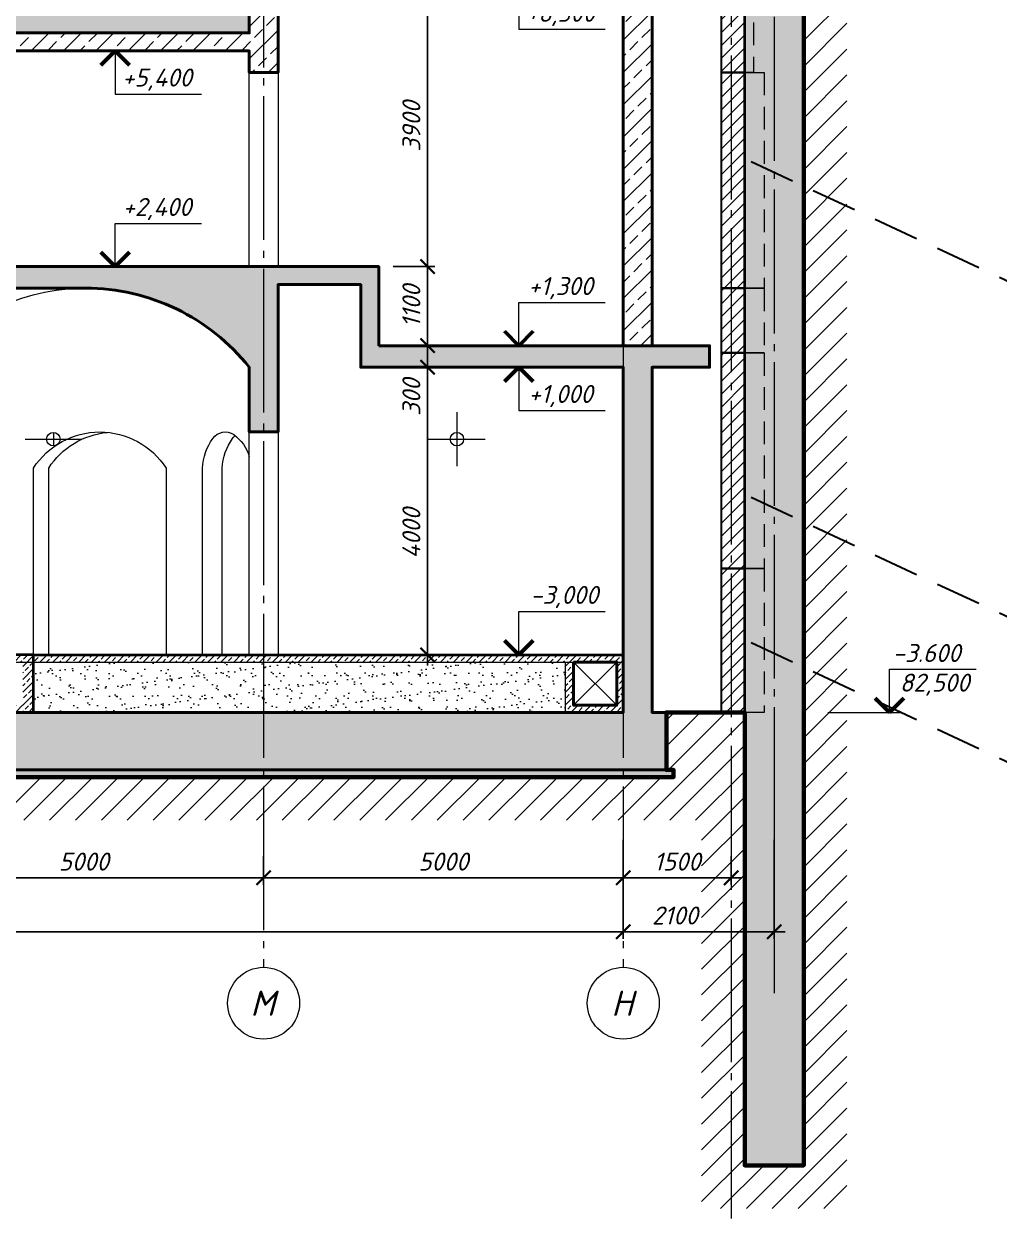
# Model space of a CAD drawing. Header units: millimetres. Extents: x -123149 to 90750, y -868758 to 226421.
# Drawn here: x 43380 to 56939, y 108983 to 125578 of the extents above; entities that cross this region are included whole.
import ezdxf
from ezdxf.enums import TextEntityAlignment as Align

# ---------------------------------------------------------------- set-up
doc = ezdxf.new("R2010")
doc.units = ezdxf.units.MM
doc.linetypes.add('GOST2.303 5', pattern=[24, 20, -1.5, 1, -1.5])
doc.linetypes.add('HIDDEN2', pattern=[4.7625, 3.175, -1.5875])
doc.layers.get('0').update_dxf_attribs({"lineweight": 5})
doc.layers.get('Defpoints').update_dxf_attribs({"color": 1, "lineweight": 0})
for name, color, linetype, lineweight in [('#Dimensions', 7, 'Continuous', 9), ('#Бетон разрез', 22, 'Continuous', 40), ('#Вид_тонкая', 20, 'Continuous', 15), ('#Земля', 7, 'Continuous', 60), ('#Оси', 7, 'Continuous', 9), ('#Полы', 14, 'Continuous', 18), ('#Полы_толст', 14, 'Continuous', 35), ('#разм', 7, 'Continuous', 9), ('AR', 164, 'Continuous', 9), ('k_ Осевые размеры', 251, 'Continuous', 9), ('ИнжЗащита_ Линия_ пунктир', 230, 'HIDDEN2', 5), ('ИнжЗащита_ ПП', 143, 'Continuous', 30), ('ИнжЗащита_ СВАЯ', 7, 'Continuous', 35), ('ИнжЗащита_ Штиховка', 136, 'Continuous', 0), ('Линия Основная', 2, 'Continuous', 40)]:
    doc.layers.add(name, color=color, linetype=linetype, lineweight=lineweight)
doc.layers.add('#Hatch', color=7, linetype='Continuous', lineweight=5, true_color=0x4d4d4d)
doc.styles.add('GOST 2.304', font='isocpeui.ttf')
doc.styles.add('STEP PR', font='isocpeui.ttf')
doc.dimstyles.new('STEP PR', dxfattribs={"dimscale": 100, "dimtxt": 2.5, "dimasz": 2, "dimexe": 1, "dimexo": 2, "dimgap": 1, "dimtad": 1, "dimdec": 4, "dimlfac": -1, "dimtxsty": 'STEP PR', "dimblk": 'ARCHTICK', "dimcen": 2, "dimdle": 1.5, "dimclrt": 1, "dimadec": 0, "dimazin": 0, "dimtfac": 1, "dimtdec": 4, "dimtmove": 1, "dimatfit": 3, "dimldrblk": 'DOTSMALL', "dimfxl": 1, "dimtolj": 1, "dimtzin": 0, "dimarcsym": 0})
doc.dimstyles.new('высотные отметки', dxfattribs={"dimtxt": 500, "dimasz": 100, "dimexe": 100, "dimexo": 0.625, "dimgap": 50, "dimtad": 1, "dimtih": 1, "dimtoh": 1, "dimdec": 3, "dimlfac": 0.001, "dimrnd": 0.005, "dimzin": 9, "dimtxsty": 'STEP PR', "dimblk": 'NONE', "dimcen": 100, "dimdle": 100, "dimse1": 1, "dimse2": 1, "dimsd1": 1, "dimsd2": 1, "dimadec": 0, "dimazin": 0, "dimtfac": 1, "dimtdec": 3, "dimtmove": 0, "dimatfit": 2, "dimldrblk": 'NONE', "dimfxl": 1, "dimarcsym": 0})

# ---------------------------------------------------------------- blocks, each defined once
blk = doc.blocks.new('_ArchTick')
at = {"color": 0, "linetype": 'ByBlock', "const_width": 0.15}
blk.add_lwpolyline([(-0.5, -0.5), (0.5, 0.5)], dxfattribs=at)
blk = doc.blocks.new('*D1864')
at = {"layer": 'Defpoints', "color": 0, "lineweight": 0, "transparency": 16777216}
for p in [(51713, 114203), (53213, 114203), (51713, 113703)]:
    blk.add_point(p, dxfattribs=at)
at = {"layer": 'k_ Осевые размеры', "color": 0, "lineweight": -2, "transparency": 16777216}
for p, q in [((51713, 114003), (51713, 113603)), ((53213, 114003), (53213, 113603)), ((53363, 113703), (51563, 113703))]:
    blk.add_line(p, q, dxfattribs=at)
at = {"layer": 'k_ Осевые размеры', "color": 0, "lineweight": -2, "transparency": 16777216, "xscale": 200, "yscale": 200, "zscale": 200, "rotation": 180}
blk.add_blockref('_ArchTick', (51713, 113703), dxfattribs=at)
at = {"layer": 'k_ Осевые размеры', "color": 0, "lineweight": -2, "transparency": 16777216, "xscale": 200, "yscale": 200, "zscale": 200}
blk.add_blockref('_ArchTick', (53213, 113703), dxfattribs=at)
at = {"layer": 'k_ Осевые размеры', "color": 0, "transparency": 16777216, "insert": (52463, 113928), "char_height": 250, "attachment_point": 5, "style": 'STEP PR'}
blk.add_mtext('\\A1;1500', dxfattribs=at)
blk = doc.blocks.new('_DotSmall')
at = {"color": 0, "linetype": 'ByBlock', "const_width": 0.5}
blk.add_lwpolyline([(-0.0625, 0, 1), (0.0625, 0, 1)], format="xyb", close=True, dxfattribs=at)
blk = doc.blocks.new('*D1865')
at = {"layer": 'Defpoints', "color": 0, "lineweight": 0, "transparency": 16777216}
for p in [(17713, 114203), (51713, 114203), (17713, 112953)]:
    blk.add_point(p, dxfattribs=at)
at = {"layer": 'k_ Осевые размеры', "color": 0, "lineweight": -2, "transparency": 16777216}
for p, q in [((17713, 114003), (17713, 112853)), ((51713, 114003), (51713, 112853)), ((51863, 112953), (17563, 112953))]:
    blk.add_line(p, q, dxfattribs=at)
at = {"layer": 'k_ Осевые размеры', "color": 0, "lineweight": -2, "transparency": 16777216, "xscale": 200, "yscale": 200, "zscale": 200, "rotation": 180}
blk.add_blockref('_ArchTick', (17713, 112953), dxfattribs=at)
at = {"layer": 'k_ Осевые размеры', "color": 0, "lineweight": -2, "transparency": 16777216, "xscale": 200, "yscale": 200, "zscale": 200}
blk.add_blockref('_ArchTick', (51713, 112953), dxfattribs=at)
at = {"layer": 'k_ Осевые размеры', "color": 0, "transparency": 16777216, "insert": (33505, 113164), "char_height": 250, "attachment_point": 5, "style": 'STEP PR'}
blk.add_mtext('\\A1;34000', dxfattribs=at)
blk = doc.blocks.new('*D1866')
at = {"layer": 'Defpoints', "color": 0, "lineweight": 0, "transparency": 16777216}
for p in [(46713, 114203), (51713, 114203), (46713, 113703)]:
    blk.add_point(p, dxfattribs=at)
at = {"layer": 'k_ Осевые размеры', "color": 0, "lineweight": -2, "transparency": 16777216}
for p, q in [((46713, 114003), (46713, 113603)), ((51713, 114003), (51713, 113603)), ((51863, 113703), (46563, 113703))]:
    blk.add_line(p, q, dxfattribs=at)
at = {"layer": 'k_ Осевые размеры', "color": 0, "lineweight": -2, "transparency": 16777216, "xscale": 200, "yscale": 200, "zscale": 200, "rotation": 180}
blk.add_blockref('_ArchTick', (46713, 113703), dxfattribs=at)
at = {"layer": 'k_ Осевые размеры', "color": 0, "lineweight": -2, "transparency": 16777216, "xscale": 200, "yscale": 200, "zscale": 200}
blk.add_blockref('_ArchTick', (51713, 113703), dxfattribs=at)
at = {"layer": 'k_ Осевые размеры', "color": 0, "transparency": 16777216, "insert": (49213, 113928), "char_height": 250, "attachment_point": 5, "style": 'STEP PR'}
blk.add_mtext('\\A1;5000', dxfattribs=at)
blk = doc.blocks.new('*D1867')
at = {"layer": 'Defpoints', "color": 0, "lineweight": 0, "transparency": 16777216}
for p in [(41713, 114203), (46713, 114203), (41713, 113703)]:
    blk.add_point(p, dxfattribs=at)
at = {"layer": 'k_ Осевые размеры', "color": 0, "lineweight": -2, "transparency": 16777216}
for p, q in [((41713, 114003), (41713, 113603)), ((46713, 114003), (46713, 113603)), ((46863, 113703), (41563, 113703))]:
    blk.add_line(p, q, dxfattribs=at)
at = {"layer": 'k_ Осевые размеры', "color": 0, "lineweight": -2, "transparency": 16777216, "xscale": 200, "yscale": 200, "zscale": 200, "rotation": 180}
blk.add_blockref('_ArchTick', (41713, 113703), dxfattribs=at)
at = {"layer": 'k_ Осевые размеры', "color": 0, "lineweight": -2, "transparency": 16777216, "xscale": 200, "yscale": 200, "zscale": 200}
blk.add_blockref('_ArchTick', (46713, 113703), dxfattribs=at)
at = {"layer": 'k_ Осевые размеры', "color": 0, "transparency": 16777216, "insert": (44213, 113928), "char_height": 250, "attachment_point": 5, "style": 'STEP PR'}
blk.add_mtext('\\A1;5000', dxfattribs=at)
blk = doc.blocks.new('*D1874')
at = {"layer": 'Defpoints', "color": 0, "lineweight": 0, "transparency": 16777216}
for p in [(51713, 114432), (53813, 114432), (53813, 112953)]:
    blk.add_point(p, dxfattribs=at)
at = {"layer": 'k_ Осевые размеры', "color": 0, "lineweight": -2, "transparency": 16777216}
for p, q in [((51713, 114232), (51713, 112853)), ((53813, 114232), (53813, 112853)), ((51563, 112953), (53963, 112953))]:
    blk.add_line(p, q, dxfattribs=at)
at = {"layer": 'k_ Осевые размеры', "color": 0, "lineweight": -2, "transparency": 16777216, "xscale": 200, "yscale": 200, "zscale": 200, "rotation": 180}
blk.add_blockref('_ArchTick', (51713, 112953), dxfattribs=at)
at = {"layer": 'k_ Осевые размеры', "color": 0, "lineweight": -2, "transparency": 16777216, "xscale": 200, "yscale": 200, "zscale": 200}
blk.add_blockref('_ArchTick', (53813, 112953), dxfattribs=at)
at = {"layer": 'k_ Осевые размеры', "color": 0, "transparency": 16777216, "insert": (52431, 113178), "char_height": 250, "attachment_point": 5, "style": 'STEP PR'}
blk.add_mtext('\\A1;2100', dxfattribs=at)
blk = doc.blocks.new('*D2610')
at = {"layer": 'Defpoints', "color": 0, "lineweight": 0, "ltscale": 3, "transparency": 16777216}
for p in [(4576313, -921600, 0), (4577210, -921600), (4576313, -924000)]:
    blk.add_point(p, dxfattribs=at)
at = {"layer": '#разм', "color": 0, "ltscale": 3, "transparency": 16777216, "insert": (4577755, -920800), "char_height": 250, "attachment_point": 5, "style": 'STEP PR'}
blk.add_mtext('+2,400', dxfattribs=at)
blk = doc.blocks.new('_None')
blk = doc.blocks.new('*D2617')
at = {"layer": 'Defpoints', "color": 0, "lineweight": 0, "ltscale": 3, "transparency": 16777216}
for p in [(4576313, -922700, 0), (4577249, -922700), (4576313, -924000)]:
    blk.add_point(p, dxfattribs=at)
at = {"layer": '#разм', "color": 0, "ltscale": 3, "transparency": 16777216, "insert": (4577755, -921900), "char_height": 250, "attachment_point": 5, "style": 'STEP PR'}
blk.add_mtext('+1,300', dxfattribs=at)
blk = doc.blocks.new('*D2621')
at = {"layer": 'Defpoints', "color": 0, "lineweight": 0, "ltscale": 3, "transparency": 16777216}
for p in [(4576313, -911400), (4576313, -917700, 0), (4578287, -917700)]:
    blk.add_point(p, dxfattribs=at)
at = {"layer": '#разм', "color": 0, "ltscale": 3, "transparency": 16777216, "insert": (4577755, -918100), "char_height": 250, "attachment_point": 5, "style": 'STEP PR'}
blk.add_mtext('+6,300', dxfattribs=at)
blk = doc.blocks.new('*D2626')
at = {"layer": 'Defpoints', "color": 0, "lineweight": 0, "ltscale": 3, "transparency": 16777216}
for p in [(4576313, -927000, 0), (4577272, -927000), (4576313, -930000)]:
    blk.add_point(p, dxfattribs=at)
at = {"layer": '#разм', "color": 0, "ltscale": 3, "transparency": 16777216, "insert": (4577806, -926195), "char_height": 250, "attachment_point": 5, "style": 'STEP PR'}
blk.add_mtext('-3,000', dxfattribs=at)
blk = doc.blocks.new('*D2602')
at = {"layer": 'Defpoints', "color": 0, "lineweight": 0, "ltscale": 3, "transparency": 16777216}
for p in [(4576313, -922000), (4576313, -923000, 0), (4578261, -923000)]:
    blk.add_point(p, dxfattribs=at)
at = {"layer": '#разм', "color": 0, "ltscale": 3, "transparency": 16777216, "insert": (4577755, -923400), "char_height": 250, "attachment_point": 5, "style": 'STEP PR'}
blk.add_mtext('+1,000', dxfattribs=at)
blk = doc.blocks.new('*U2738')
at = {"layer": '#разм', "ltscale": 100, "elevation": 0}
for points in [[(4577173, -920400), (4578375, -920400)], [(4577173, -921000), (4577173, -920400)], [(4576313, -921000), (4577323, -921000)]]:
    blk.add_lwpolyline(points, dxfattribs=at)
at = {"layer": '#разм', "color": 0, "lineweight": 50, "ltscale": 100, "elevation": 0}
for points in [[(4577173, -921000), (4576973, -920800)], [(4577173, -921000), (4577373, -920800)]]:
    blk.add_lwpolyline(points, dxfattribs=at)
at = {"layer": '#разм', "style": 'STEP PR'}
for tag, p in [('ОТМЕТКА', (4577216, -920299)), ('ПРИМЕЧАНИЕ', (4577314, -920711))]:
    blk.add_attdef(tag, p, '', height=250, dxfattribs=at)
blk = doc.blocks.new('*D2811')
at = {"layer": 'Defpoints', "color": 0, "lineweight": 0, "transparency": 16777216}
for p in [(48063, 120803), (48992, 120803), (46713, 116803)]:
    blk.add_point(p, dxfattribs=at)
at = {"layer": 'k_ Осевые размеры', "color": 0, "lineweight": -2, "transparency": 16777216}
for p, q in [((48992, 116653), (48992, 120953)), ((48263, 120803), (49092, 120803)), ((46913, 116803), (49092, 116803))]:
    blk.add_line(p, q, dxfattribs=at)
at = {"layer": 'k_ Осевые размеры', "color": 0, "lineweight": -2, "transparency": 16777216, "xscale": 200, "yscale": 200, "zscale": 200}
for p, rotation in [((48992, 120803), 90), ((48992, 116803), 270)]:
    blk.add_blockref('_ArchTick', p, dxfattribs=dict(at, rotation=rotation))
at = {"layer": 'k_ Осевые размеры', "color": 0, "transparency": 16777216, "insert": (48767, 118493), "char_height": 250, "attachment_point": 5, "rotation": 90, "style": 'STEP PR'}
blk.add_mtext('\\A1;4000', dxfattribs=at)
blk = doc.blocks.new('*D2812')
at = {"layer": 'Defpoints', "color": 0, "lineweight": 0, "transparency": 16777216}
for p in [(48313, 121103), (48992, 121103), (48063, 120803)]:
    blk.add_point(p, dxfattribs=at)
at = {"layer": 'k_ Осевые размеры', "color": 0, "lineweight": -2, "transparency": 16777216}
for p, q in [((48992, 120653), (48992, 121253)), ((48513, 121103), (49092, 121103)), ((48263, 120803), (49092, 120803))]:
    blk.add_line(p, q, dxfattribs=at)
at = {"layer": 'k_ Осевые размеры', "color": 0, "lineweight": -2, "transparency": 16777216, "xscale": 200, "yscale": 200, "zscale": 200}
for p, rotation in [((48992, 121103), 90), ((48992, 120803), 270)]:
    blk.add_blockref('_ArchTick', p, dxfattribs=dict(at, rotation=rotation))
at = {"layer": 'k_ Осевые размеры', "color": 0, "transparency": 16777216, "insert": (48767, 120386), "char_height": 250, "attachment_point": 5, "rotation": 90, "style": 'STEP PR'}
blk.add_mtext('\\A1;300', dxfattribs=at)
blk = doc.blocks.new('*D2813')
at = {"layer": 'Defpoints', "color": 0, "lineweight": 0, "transparency": 16777216}
for p in [(48313, 122203), (48992, 122203), (48313, 121103)]:
    blk.add_point(p, dxfattribs=at)
at = {"layer": 'k_ Осевые размеры', "color": 0, "lineweight": -2, "transparency": 16777216}
for p, q in [((48992, 120953), (48992, 122353)), ((48513, 122203), (49092, 122203)), ((48513, 121103), (49092, 121103))]:
    blk.add_line(p, q, dxfattribs=at)
at = {"layer": 'k_ Осевые размеры', "color": 0, "lineweight": -2, "transparency": 16777216, "xscale": 200, "yscale": 200, "zscale": 200}
for p, rotation in [((48992, 122203), 90), ((48992, 121103), 270)]:
    blk.add_blockref('_ArchTick', p, dxfattribs=dict(at, rotation=rotation))
at = {"layer": 'k_ Осевые размеры', "color": 0, "transparency": 16777216, "insert": (48767, 121653), "char_height": 250, "attachment_point": 5, "rotation": 90, "style": 'STEP PR'}
blk.add_mtext('\\A1;1100', dxfattribs=at)
blk = doc.blocks.new('*D2814')
at = {"layer": 'Defpoints', "color": 0, "lineweight": 0, "transparency": 16777216}
for p in [(47767, 126103), (48992, 126103), (48313, 122203)]:
    blk.add_point(p, dxfattribs=at)
at = {"layer": 'k_ Осевые размеры', "color": 0, "lineweight": -2, "transparency": 16777216}
for p, q in [((48992, 122053), (48992, 126253)), ((47967, 126103), (49092, 126103)), ((48513, 122203), (49092, 122203))]:
    blk.add_line(p, q, dxfattribs=at)
at = {"layer": 'k_ Осевые размеры', "color": 0, "lineweight": -2, "transparency": 16777216, "xscale": 200, "yscale": 200, "zscale": 200}
for p, rotation in [((48992, 126103), 90), ((48992, 122203), 270)]:
    blk.add_blockref('_ArchTick', p, dxfattribs=dict(at, rotation=rotation))
at = {"layer": 'k_ Осевые размеры', "color": 0, "transparency": 16777216, "insert": (48767, 124153), "char_height": 250, "attachment_point": 5, "rotation": 90, "style": 'STEP PR'}
blk.add_mtext('\\A1;3900', dxfattribs=at)
blk = doc.blocks.new('*D3008')
at = {"layer": 'Defpoints', "color": 0, "lineweight": 0, "ltscale": 3, "transparency": 16777216}
for p in [(4576313, -913200), (4576313, -918600, 0), (4578300, -918600)]:
    blk.add_point(p, dxfattribs=at)
at = {"layer": '#разм', "color": 0, "ltscale": 3, "transparency": 16777216, "insert": (4577755, -919000), "char_height": 250, "attachment_point": 5, "style": 'STEP PR'}
blk.add_mtext('+5,400', dxfattribs=at)
blk = doc.blocks.new('*U2609')
at = {"layer": '#разм', "ltscale": 100, "elevation": 0}
for points in [[(4577172.9323, -921000.1311), (4578374.8641, -921000.1311)], [(4577172.9323, -921600.1311), (4577172.9323, -921000.1311)], [(4576313.4569, -921600.1311), (4577322.9323, -921600.1311)]]:
    blk.add_lwpolyline(points, dxfattribs=at)
at = {"layer": '#разм', "color": 0, "lineweight": 50, "ltscale": 100, "elevation": 0}
for points in [[(4577172.9323, -921600.1311), (4576972.9324, -921400.1312)], [(4577172.9323, -921600.1311), (4577372.9322, -921400.1312)]]:
    blk.add_lwpolyline(points, dxfattribs=at)
at = {"layer": 'Defpoints', "color": 253, "ltscale": 3, "elevation": 0}
blk.add_lwpolyline([(4575919.8409, -924000.2763), (4576707.0728, -924000.2763)], dxfattribs=at)
at = {"layer": 'Defpoints', "color": 253, "lineweight": 15, "ltscale": 3, "elevation": 0}
blk.add_lwpolyline([(4576313.4569, -923906.6603), (4576313.4569, -924093.8923)], dxfattribs=at)
at = {"layer": 'Defpoints', "color": 253, "lineweight": 15, "ltscale": 3}
blk.add_circle((4576313.4569, -924000.2763, 0), 93.616, dxfattribs=at)
at = {"layer": '#разм', "ltscale": 3}
dim = blk.add_linear_dim(base=(4577209.9731, -921600.1311), p1=(4576313.4569, -924000.4215), p2=(4576313.4569, -921600.1311, 0), angle=90, dimstyle='высотные отметки', override={"dimtxt": 250, "dimrnd": 0.005, "dimzin": 1, "dimpost": '+<>'}, dxfattribs=at)
dim.commit()
dim.dimension.update_dxf_attribs({"geometry": '*D2610', "text_midpoint": (4577754.8594, -921000.1311), "dimtype": 160})
blk = doc.blocks.new('*U2616')
at = {"layer": '#разм', "ltscale": 100, "elevation": 0}
for points in [[(4577172.9323, -922100.1311), (4578374.8641, -922100.1311)], [(4577172.9323, -922700.1311), (4577172.9323, -922100.1311)], [(4576313.4569, -922700.1311), (4577322.9323, -922700.1311)]]:
    blk.add_lwpolyline(points, dxfattribs=at)
at = {"layer": '#разм', "color": 0, "lineweight": 50, "ltscale": 100, "elevation": 0}
for points in [[(4577172.9323, -922700.1311), (4576972.9324, -922500.1312)], [(4577172.9323, -922700.1311), (4577372.9322, -922500.1312)]]:
    blk.add_lwpolyline(points, dxfattribs=at)
at = {"layer": 'Defpoints', "color": 253, "ltscale": 3, "elevation": 0}
blk.add_lwpolyline([(4575919.8409, -924000.2763), (4576707.0728, -924000.2763)], dxfattribs=at)
at = {"layer": 'Defpoints', "color": 253, "lineweight": 15, "ltscale": 3, "elevation": 0}
blk.add_lwpolyline([(4576313.4569, -923906.6603), (4576313.4569, -924093.8923)], dxfattribs=at)
at = {"layer": 'Defpoints', "color": 253, "lineweight": 15, "ltscale": 3}
blk.add_circle((4576313.4569, -924000.2763, 0), 93.616, dxfattribs=at)
at = {"layer": '#разм', "ltscale": 3}
dim = blk.add_linear_dim(base=(4577248.7988, -922700.1311), p1=(4576313.4569, -924000.4215), p2=(4576313.4569, -922700.1311, 0), angle=90, dimstyle='высотные отметки', override={"dimtxt": 250, "dimrnd": 0.005, "dimzin": 1, "dimpost": '+<>'}, dxfattribs=at)
dim.commit()
dim.dimension.update_dxf_attribs({"geometry": '*D2617', "text_midpoint": (4577754.8594, -922100.1311), "dimtype": 160})
blk = doc.blocks.new('*U2620')
at = {"layer": '#разм', "ltscale": 100, "elevation": 0}
for points in [[(4576313.4569, -917700.1311), (4577322.9323, -917700.1311)], [(4577172.9323, -917700.1311), (4577172.9323, -918300.1311)], [(4577172.9323, -918300.1311), (4578374.8641, -918300.1311)]]:
    blk.add_lwpolyline(points, dxfattribs=at)
at = {"layer": '#разм', "color": 0, "lineweight": 50, "ltscale": 100, "elevation": 0}
for points in [[(4577172.9323, -917700.1311), (4576972.9324, -917900.131)], [(4577172.9323, -917700.1311), (4577372.9322, -917900.131)]]:
    blk.add_lwpolyline(points, dxfattribs=at)
at = {"layer": 'Defpoints', "color": 253, "ltscale": 3, "elevation": 0}
blk.add_lwpolyline([(4575919.8409, -924000.2763), (4576707.0728, -924000.2763)], dxfattribs=at)
at = {"layer": 'Defpoints', "color": 253, "lineweight": 15, "ltscale": 3, "elevation": 0}
blk.add_lwpolyline([(4576313.4569, -923906.6603), (4576313.4569, -924093.8923)], dxfattribs=at)
at = {"layer": 'Defpoints', "color": 253, "lineweight": 15, "ltscale": 3}
blk.add_circle((4576313.4569, -924000.2763, 0), 93.616, dxfattribs=at)
at = {"layer": '#разм', "ltscale": 3}
dim = blk.add_linear_dim(base=(4578286.867, -917700.1311), p1=(4576313.4569, -911399.8407), p2=(4576313.4569, -917700.1311, 0), angle=270, dimstyle='высотные отметки', override={"dimtxt": 250, "dimrnd": 0.005, "dimzin": 1, "dimpost": '+<>'}, dxfattribs=at)
dim.commit()
dim.dimension.update_dxf_attribs({"geometry": '*D2621', "text_midpoint": (4577754.8594, -918300.1311), "dimtype": 160})
blk = doc.blocks.new('*U2624')
at = {"layer": '#разм', "ltscale": 100, "elevation": 0}
for points in [[(4577172.9323, -926999.9859), (4577172.9323, -926395.1058)], [(4577172.9323, -926395.1058), (4578374.8641, -926395.1058)], [(4576313.4569, -926999.9859), (4577322.9323, -926999.9859)]]:
    blk.add_lwpolyline(points, dxfattribs=at)
at = {"layer": '#разм', "lineweight": 50, "ltscale": 100, "elevation": 0}
for points in [[(4577172.9323, -926999.9859), (4576972.9324, -926799.9859)], [(4577172.9323, -926999.9859), (4577372.9322, -926799.9859)]]:
    blk.add_lwpolyline(points, dxfattribs=at)
at = {"layer": 'Defpoints', "color": 253, "lineweight": 15, "ltscale": 3, "elevation": 0}
for points in [[(4576313.4569, -923625.6673), (4576313.4569, -924374.5949)], [(4576313.4569, -923906.6603), (4576313.4569, -924093.8923)]]:
    blk.add_lwpolyline(points, dxfattribs=at)
at = {"layer": 'Defpoints', "color": 253, "ltscale": 3, "elevation": 0}
blk.add_lwpolyline([(4575919.8409, -924000.2763), (4576707.0728, -924000.2763)], dxfattribs=at)
at = {"layer": 'Defpoints', "color": 253, "lineweight": 15, "ltscale": 3}
blk.add_circle((4576313.4569, -924000.2763, 0), 93.616, dxfattribs=at)
at = {"layer": '#разм', "ltscale": 3}
dim = blk.add_linear_dim(base=(4577272.4527, -926999.9859), p1=(4576313.4569, -930000.1311), p2=(4576313.4569, -926999.9859, 0), angle=90, dimstyle='высотные отметки', override={"dimtxt": 250, "dimrnd": 0.005, "dimzin": 1, "dimpost": '-<>'}, dxfattribs=at)
dim.commit()
dim.dimension.update_dxf_attribs({"geometry": '*D2626', "text_midpoint": (4577806.0701, -926395.1058), "dimtype": 160})
blk = doc.blocks.new('*U2601')
at = {"layer": '#разм', "ltscale": 100, "elevation": 0}
for points in [[(4576313.4569, -922999.9859), (4577322.9323, -922999.9859)], [(4577172.9323, -922999.9859), (4577172.9323, -923599.9859)], [(4577172.9323, -923599.9859), (4578374.8641, -923599.9859)]]:
    blk.add_lwpolyline(points, dxfattribs=at)
at = {"layer": '#разм', "color": 0, "lineweight": 50, "ltscale": 100, "elevation": 0}
for points in [[(4577172.9323, -922999.9859), (4576972.9324, -923199.9858)], [(4577172.9323, -922999.9859), (4577372.9322, -923199.9858)]]:
    blk.add_lwpolyline(points, dxfattribs=at)
at = {"layer": 'Defpoints', "color": 253, "ltscale": 3, "elevation": 0}
blk.add_lwpolyline([(4575919.8409, -924000.2763), (4576707.0728, -924000.2763)], dxfattribs=at)
at = {"layer": 'Defpoints', "color": 253, "lineweight": 15, "ltscale": 3, "elevation": 0}
blk.add_lwpolyline([(4576313.4569, -923906.6603), (4576313.4569, -924093.8923)], dxfattribs=at)
at = {"layer": 'Defpoints', "color": 253, "lineweight": 15, "ltscale": 3}
blk.add_circle((4576313.4569, -924000.2763, 0), 93.616, dxfattribs=at)
at = {"layer": '#разм', "ltscale": 3}
dim = blk.add_linear_dim(base=(4578260.92, -922999.9859), p1=(4576313.4569, -921999.5502), p2=(4576313.4569, -922999.9859, 0), angle=270, dimstyle='высотные отметки', override={"dimtxt": 250, "dimrnd": 0.005, "dimzin": 1, "dimpost": '+<>'}, dxfattribs=at)
dim.commit()
dim.dimension.update_dxf_attribs({"geometry": '*D2602', "text_midpoint": (4577754.8594, -923599.9859), "dimtype": 160})
blk = doc.blocks.new('*U3007')
at = {"layer": '#разм', "ltscale": 100, "elevation": 0}
for points in [[(4576313.4569, -918600.1311), (4577322.9323, -918600.1311)], [(4577172.9323, -918600.1311), (4577172.9323, -919200.1311)], [(4577172.9323, -919200.1311), (4578374.8641, -919200.1311)]]:
    blk.add_lwpolyline(points, dxfattribs=at)
at = {"layer": '#разм', "color": 0, "lineweight": 50, "ltscale": 100, "elevation": 0}
for points in [[(4577172.9323, -918600.1311), (4576972.9324, -918800.131)], [(4577172.9323, -918600.1311), (4577372.9322, -918800.131)]]:
    blk.add_lwpolyline(points, dxfattribs=at)
at = {"layer": 'Defpoints', "color": 253, "ltscale": 3, "elevation": 0}
blk.add_lwpolyline([(4575919.8409, -924000.2763), (4576707.0728, -924000.2763)], dxfattribs=at)
at = {"layer": 'Defpoints', "color": 253, "lineweight": 15, "ltscale": 3, "elevation": 0}
blk.add_lwpolyline([(4576313.4569, -923906.6603), (4576313.4569, -924093.8923)], dxfattribs=at)
at = {"layer": 'Defpoints', "color": 253, "lineweight": 15, "ltscale": 3}
blk.add_circle((4576313.4569, -924000.2763, 0), 93.616, dxfattribs=at)
at = {"layer": '#разм', "ltscale": 3}
dim = blk.add_linear_dim(base=(4578299.7458, -918600.1311), p1=(4576313.4569, -913199.8407), p2=(4576313.4569, -918600.1311, 0), angle=270, dimstyle='высотные отметки', override={"dimtxt": 250, "dimrnd": 0.005, "dimzin": 1, "dimpost": '+<>'}, dxfattribs=at)
dim.commit()
dim.dimension.update_dxf_attribs({"geometry": '*D3008', "text_midpoint": (4577754.8594, -919200.1311), "dimtype": 160})

msp = doc.modelspace()

# ---------------------------------------------------------------- hatches: boundary and pattern name
at = {"layer": '#Hatch'}
h = msp.add_hatch(dxfattribs=at)
h.set_pattern_fill('DOLMIT', color=256, scale=20, angle=70)
edge = h.paths.add_edge_path()
edge.add_line((12632.95032, 120802.53069), (14821.14288, 121476.07636))
edge.add_line((14821.14288, 121476.07636), (17032.93897, 122072.9397))
edge.add_line((17032.93897, 122072.9397), (20866.95194, 123209.82997))
edge.add_line((20866.95194, 123209.82997), (27307.40093, 125240.86323))
edge.add_line((27307.40093, 125240.86323), (41380.07592, 126454.84487))
edge.add_line((41380.07592, 126454.84487), (46294.81342, 127339.49762))
edge.add_line((46294.81342, 127339.49762), (51446.2188, 128693.06238))
edge.add_line((51446.2188, 128693.06238), (53223.93504, 129144.15833))
edge.add_arc((56806.01221, 111299.1786), 18200.94993, 88.308460981, 101.350311906, ccw=False)
edge.add_line((57343.27944, 129492.1971), (58382.08987, 129492.1971))
edge.add_line((58382.08987, 129492.1971), (58382.08987, 128786.28976))
edge.add_line((58382.08987, 128786.28976), (54812.95032, 127702.53069))
edge.add_line((54812.95032, 127702.53069), (54312.95032, 127702.53069))
edge.add_line((54312.95032, 127702.53069), (54312.95032, 128702.53069))
edge.add_line((54312.95032, 128702.53069), (53312.95032, 128702.53069))
edge.add_line((53312.95032, 128702.53069), (53305.32669, 128792.76309))
edge.add_line((53305.32669, 128792.76309), (51535.48564, 128347.39968))
edge.add_line((51535.48564, 128347.39968), (46371.91726, 126990.63901))
edge.add_line((46371.91726, 126990.63901), (41427.13869, 126100.57887))
edge.add_line((41427.13869, 126100.57887), (27377.26473, 124888.56416))
edge.add_line((27377.26473, 124888.56416), (20971.39064, 122868.4343))
edge.add_line((20971.39064, 122868.4343), (17126.6745, 121728.37024))
edge.add_line((17126.6745, 121728.37024), (15632.95032, 121358.15668))
edge.add_line((15632.95032, 121358.15668), (15632.95032, 116802.53069))
edge.add_line((15632.95032, 116802.53069), (15462.95032, 116802.53069))
edge.add_line((15462.95032, 116802.53069), (15462.95032, 116402.53069))
edge.add_line((15462.95032, 116402.53069), (15362.95032, 116402.53069))
edge.add_line((15362.95032, 116402.53069), (15362.95032, 116202.53069))
edge.add_line((15362.95032, 116202.53069), (14562.95032, 116202.53069))
edge.add_line((14562.95032, 116202.53069), (12632.95032, 120802.53069))
h = msp.add_hatch(dxfattribs=at)
h.set_pattern_fill('ANSI31', color=256, scale=80)
h.paths.add_polyline_path([(53402.95032, 116002.53069), (52312.95032, 116002.53069), (52312.95032, 115202.53069), (52312.95032, 115102.53069), (17112.95032, 115102.53069), (17112.95032, 115202.53069), (17212.95032, 115202.53069), (17212.95032, 116202.53069), (14562.95032, 116202.53069), (12632.95032, 120802.53069), (5156.25141, 117936.46277), (5371.01301, 117376.2151), (12299.35778, 120032.0806), (14216.54016, 115602.53069), (16512.95032, 115602.53069), (16512.95032, 114502.53069), (52802.95032, 114502.53069), (52802.95032, 109102.53069), (54822.95032, 109102.53069), (54822.95032, 127102.53069), (54902.03627, 127102.53069), (58382.08987, 128159.22502), (58382.08987, 128786.28976), (54812.95032, 127702.53069), (54222.95032, 127702.53069), (54222.95032, 109702.53069), (53402.95032, 109702.53069)])
h = msp.add_hatch(dxfattribs=at)
h.set_pattern_fill('GRAVEL', color=256, scale=15)
h.paths.add_polyline_path([(15632.95032, 120502.53069), (15632.95032, 121301.49259), (17141.11555, 121675.28531), (20987.48064, 122815.83833), (27388.02806, 124834.2884), (41434.38926, 126046.00007), (46383.796, 126936.89329), (51549.23824, 128294.14632), (53292.40533, 128736.47542), (53309.95708, 128737.95835), (53312.95032, 127702.53069), (53072.95032, 127702.53069), (53072.95032, 126352.53069), (46512.95032, 126352.53069), (46512.95032, 125452.53069), (41512.95032, 125452.53069), (41512.95032, 124252.53069), (27512.95032, 124252.53069), (27512.95032, 122202.53069), (21113.3019, 122202.53069), (21113.3019, 121102.53069), (17312.95032, 121102.53069), (17312.95032, 120502.53069)])
h = msp.add_hatch(dxfattribs=at)
h.set_pattern_fill('ANSI33', color=256, scale=30, angle=90, style=0)
h.paths.add_polyline_path([(53402.95032, 127802.53069), (54222.95032, 127802.53069), (54222.95032, 109702.53069), (53402.95032, 109702.53069)])
h = msp.add_hatch(dxfattribs=at)
h.set_pattern_fill('ANSI31', color=256, scale=40)
h.paths.add_polyline_path([(53072.95032, 124902.53069), (53402.95032, 124902.53069), (53402.95032, 127502.53069), (53072.95032, 127502.53069)])
h.paths.add_polyline_path([(53072.95032, 121902.53069), (53402.95032, 121902.53069), (53402.95032, 124902.53069), (53072.95032, 124902.53069)])
h.paths.add_polyline_path([(53072.95032, 118002.53069), (53402.95032, 118002.53069), (53402.95032, 121002.53069), (53072.95032, 121002.53069)])
h.paths.add_polyline_path([(53072.95032, 116002.53069), (53402.95032, 116002.53069), (53402.95032, 118002.53069), (53072.95032, 118002.53069)])
h = msp.add_hatch(dxfattribs=at)
h.set_pattern_fill('ANSI33', color=256, scale=50, style=0)
h.paths.add_polyline_path([(52912.95032, 126352.53069), (46512.95032, 126352.53069), (46512.95032, 125452.53069), (41512.95032, 125452.53069), (41512.95032, 124252.53069), (41912.95032, 124252.53069), (41912.95032, 125202.53069), (46512.95032, 125202.53069), (46512.95032, 124902.53069), (46912.95032, 124902.53069), (46912.95032, 126102.53069), (51712.95032, 126102.53069), (51712.95032, 121102.53069), (52112.95032, 121102.53069), (52112.95032, 126102.53069), (52912.95032, 126102.53069)])
h = msp.add_hatch(dxfattribs=at)
h.set_pattern_fill('ANSI33', color=256, scale=50, style=0)
edge = h.paths.add_edge_path()
edge.add_line((52312.95032, 116002.53069), (52112.95032, 116002.53069))
edge.add_line((52112.95032, 116002.53069), (52112.95032, 120802.53069))
edge.add_line((52112.95032, 120802.53069), (52912.95032, 120802.53069))
edge.add_line((52912.95032, 120802.53069), (52912.95032, 121102.53069))
edge.add_line((52912.95032, 121102.53069), (48312.95032, 121102.53069))
edge.add_line((48312.95032, 121102.53069), (48312.95032, 122202.53069))
edge.add_line((48312.95032, 122202.53069), (40274.60476, 122202.53069))
edge.add_arc((34712.95032, 115012.53069), 9090, 52.277104074, 127.722895926)
edge.add_line((29151.29589, 122202.53069), (21113.3019, 122202.53069))
edge.add_line((21113.3019, 122202.53069), (21113.3019, 121102.53069))
edge.add_line((21113.3019, 121102.53069), (17312.95032, 121102.53069))
edge.add_line((17312.95032, 121102.53069), (17312.95032, 116002.53069))
edge.add_line((17312.95032, 116002.53069), (17212.95032, 116002.53069))
edge.add_line((17212.95032, 116002.53069), (17212.95032, 115202.53069))
edge.add_line((17212.95032, 115202.53069), (52312.95032, 115202.53069))
edge.add_line((52312.95032, 115202.53069), (52312.95032, 116002.53069))
edge = h.paths.add_edge_path(flags=16)
edge.add_line((17712.95032, 116002.53069), (17712.95032, 120802.53069))
edge.add_line((17712.95032, 120802.53069), (21363.3019, 120802.53069))
edge.add_line((21363.3019, 120802.53069), (21363.3019, 121952.53069))
edge.add_line((21363.3019, 121952.53069), (22513.3019, 121952.53069))
edge.add_line((22513.3019, 121952.53069), (22513.3019, 119902.53069))
edge.add_line((22513.3019, 119902.53069), (22913.3019, 119902.53069))
edge.add_line((22913.3019, 119902.53069), (22913.3019, 120802.97432))
edge.add_arc((25187.95032, 118999.97387), 2902.55682, 90, 141.597891009, ccw=False)
edge.add_line((25187.95032, 121902.53069), (29095.12156, 121902.53069))
edge.add_arc((34712.95032, 115012.53069), 8890, 50.807582234, 129.192417766, ccw=False)
edge.add_line((40330.77909, 121902.53069), (44237.95032, 121902.53069))
edge.add_arc((44237.95032, 118999.97387), 2902.55682, 38.3909352, 90, ccw=False)
edge.add_line((46512.95032, 120802.53069), (46512.95032, 119902.53069))
edge.add_line((46512.95032, 119902.53069), (46912.95032, 119902.53069))
edge.add_line((46912.95032, 119902.53069), (46912.95032, 121952.53069))
edge.add_line((46912.95032, 121952.53069), (48062.95032, 121952.53069))
edge.add_line((48062.95032, 121952.53069), (48062.95032, 120802.53069))
edge.add_line((48062.95032, 120802.53069), (51712.95032, 120802.53069))
edge.add_line((51712.95032, 120802.53069), (51712.95032, 116002.53069))
edge.add_line((51712.95032, 116002.53069), (17712.95032, 116002.53069))
at = {"layer": '#Hatch', "lineweight": 5}
h = msp.add_hatch(dxfattribs=at)
h.set_pattern_fill('ANSI31', color=256, scale=40)
h.paths.add_polyline_path([(53402.95032, 121902.53069), (53072.95032, 121902.53069), (53072.95032, 121002.53069), (53402.95032, 121002.53069)])
at = {"layer": '#Hatch'}
h = msp.add_hatch(dxfattribs=at)
h.set_pattern_fill('ANSI33', color=256, scale=20)
h.paths.add_polyline_path([(41462.95032, 116802.53069), (51712.95032, 116802.53069), (51712.95032, 116702.53069), (41462.95032, 116702.53069)])
h.paths.add_polyline_path([(41962.95032, 116102.53069), (42562.95032, 116102.53069), (42562.95032, 116702.53069), (42762.95032, 116702.53069), (42762.95032, 116102.53069), (43362.95032, 116102.53069), (43362.95032, 116702.53069), (43512.95032, 116702.53069), (43512.95032, 116002.53069), (41962.95032, 116002.53069)])
h.paths.add_polyline_path([(50909.92151, 116702.53069), (50909.92151, 116002.53069), (51712.95032, 116002.53069), (51712.95032, 116702.53069), (51621.49877, 116702.53069), (51621.49877, 116102.53069), (51021.49877, 116102.53069), (51021.49877, 116702.53069)])
at = {"layer": 'AR'}
h = msp.add_hatch(dxfattribs=at)
h.set_pattern_fill('AR-SAND', color=256, scale=5)
h.paths.add_polyline_path([(43512.95032, 116702.53069), (50909.92151, 116702.53069), (50909.92151, 116002.53069), (43512.95032, 116002.53069)])
at = {"layer": 'ИнжЗащита_ Штиховка'}
h = msp.add_hatch(dxfattribs=at)
h.set_pattern_fill('AR-SAND', color=256, scale=2)
h.set_pattern_definition([(37.5, (-211958.8, 242662.7), (-3.200063, 97.882647), [0, -77.216, 0, -86.36, 0, -82.55]), (7.5, (-211958.8, 242662.7), (89.904657, 143.36502), [0, -41.656, 0, -69.596, 0, -26.67]), (327.5, (-212021.28, 242662.7), (158.198474, 0.287437), [0, -25.4, 0, -91.44, 0, -119.38]), (317.5, (-212021.28, 242662.7), (152.71129, 44.585865), [0, -12.7, 0, -59.944, 0, -68.58])])
h.paths.add_polyline_path([(52412.95032, 115202.53069), (17212.95032, 115202.53069), (17112.95032, 115202.53069), (17112.95032, 115102.53069), (52412.95032, 115102.53069)])

# ---------------------------------------------------------------- linework, layer by layer
at = {"layer": '#Бетон разрез'}
msp.add_lwpolyline([(41912.95032, 124252.53069), (41912.95032, 125202.53069), (46512.95032, 125202.53069), (46512.95032, 124902.53069), (46912.95032, 124902.53069), (46912.95032, 126102.53069), (51712.95032, 126102.53069), (51712.95032, 121102.53069), (52112.95032, 121102.53069), (52112.95032, 126102.53069), (52912.95032, 126102.53069), (52912.95032, 126352.53069), (46512.95032, 126352.53069), (46512.95032, 125452.53069), (41512.95032, 125452.53069), (41512.95032, 124252.53069)], dxfattribs=at)
msp.add_lwpolyline([(48312.95032, 121102.53069), (48312.95032, 122202.53069), (40274.60476, 122202.53069, 0.341624965), (29151.29589, 122202.53069), (21113.3019, 122202.53069), (21113.3019, 121102.53069), (17312.95032, 121102.53069), (17312.95032, 116002.53069), (17212.95032, 116002.53069), (17212.95032, 115202.53069), (52312.95032, 115202.53069), (52312.95032, 116002.53069), (52112.95032, 116002.53069), (52112.95032, 120802.53069), (52912.95032, 120802.53069), (52912.95032, 121102.53069)], format="xyb", close=True, dxfattribs=at)
msp.add_lwpolyline([(21363.3019, 120802.53069), (17712.95032, 120802.53069), (17712.95032, 116002.53069), (51712.95032, 116002.53069), (51712.95032, 120802.53069), (48062.95032, 120802.53069), (48062.95032, 121952.53069), (46912.95032, 121952.53069), (46912.95032, 119902.53069), (46512.95032, 119902.53069), (46512.95032, 120802.53069, 0.229072202), (44237.95032, 121902.53069), (40330.77909, 121902.53069, 0.3560094273), (29095.12156, 121902.53069), (25187.95032, 121902.53069, 0.229072202), (22912.95032, 120802.53069)], format="xyb", dxfattribs=at)
at = {"layer": '#Вид_тонкая'}
for points in [[(46912.95032, 122202.53069), (46512.95032, 122202.53069), (46512.95032, 124902.53069), (46912.95032, 124902.53069)], [(46512.95032, 119902.53069), (46912.95032, 119902.53069), (46912.95032, 116802.53069), (46512.95032, 116802.53069)]]:
    msp.add_lwpolyline(points, close=True, dxfattribs=at)
for points in [[(40330.77909, 121902.53069, -0.0417945451), (41464.54273, 120802.53069), (41962.95032, 120802.53069, -0.229072202), (44237.95032, 121902.53069)], [(43512.95032, 116802.53069), (43512.95032, 119401.44511, -0.5431738544), (45357.97866, 119401.44511), (45357.97866, 116802.53069)], [(43725.09851, 116802.53069), (43725.09851, 119401.44511, -0.2284991429), (44541.53859, 119897.40307, -0.2284991429)], [(45863.31768, 116802.53069), (45863.31768, 119401.35264, -0.1469285925), (46007.45132, 119813.56016, -0.408091688), (46297.37524, 119866.368, -0.1709603093), (46512.95032, 119562.11541, 0.7547030869)], [(46138.08898, 116802.53069), (46138.08898, 119401.35264, -0.1469285925), (46282.22262, 119813.56016, -0.0616284742), (46317.05022, 119851.79449, -0.0616284742)]]:
    msp.add_lwpolyline(points, format="xyb", dxfattribs=at)
at = {"layer": '#Земля'}
msp.add_lwpolyline([(12632.95032, 120802.53069), (14562.95032, 116202.53069), (17212.95032, 116202.53069), (17212.95032, 115202.53069), (17112.95032, 115202.53069), (17112.95032, 115102.53069), (52412.95032, 115102.53069), (52412.95032, 115202.53069), (52312.95032, 115202.53069), (52312.95032, 116002.53069), (53402.95032, 116002.53069), (53402.95032, 109702.53069), (54222.95032, 109702.53069), (54222.95032, 127702.53069), (54812.95032, 127702.53069), (58382.08987, 128786.28976)], dxfattribs=at)
at = {"layer": '#Оси', "linetype": 'GOST2.303 5', "ltscale": 100}
for points in [[(53812.95032, 128074.43427), (53812.95032, 112099.86413), (53812.95032, 112099.86413)], [(53212.95032, 127536.4429), (53212.95032, 108965.19757), (53212.95032, 108965.19757)], [(46712.95032, 126972.72965), (46712.95032, 112458.13842), (46712.95032, 112458.13842)], [(51712.95032, 126972.72965), (51712.95032, 112458.13842), (51712.95032, 112458.13842)]]:
    msp.add_lwpolyline(points, dxfattribs=at)
at = {"layer": '#Оси', "linetype": 'Continuous', "ltscale": 100}
for centre in [(46712.95032, 111958.13842), (51712.95032, 111958.13842)]:
    msp.add_circle(centre, 500, dxfattribs=at)
at = {"layer": '#Полы'}
for points in [[(41462.95032, 116702.53069), (51712.95032, 116702.53069)], [(50909.92151, 116002.53069), (50909.92151, 116702.53069)]]:
    msp.add_lwpolyline(points, dxfattribs=at)
at = {"layer": '#Полы_толст'}
for points in [[(43512.95032, 116002.53069), (43512.95032, 116802.53069), (41462.95032, 116802.53069), (41462.95032, 116002.53069)], [(43512.95032, 116802.53069), (51712.95032, 116802.53069)]]:
    msp.add_lwpolyline(points, dxfattribs=at)
at = {"color": 30}
msp.add_lwpolyline([(53402.95032, 127802.53069), (54222.95032, 127802.53069), (54222.95032, 109702.53069), (53402.95032, 109702.53069)], close=True, dxfattribs=at)
msp.add_lwpolyline([(52912.95032, 126352.53069), (52912.95032, 126102.53069), (52112.95032, 126102.53069), (52112.95032, 121102.53069), (52912.95032, 121102.53069), (52912.95032, 120802.53069), (52112.95032, 120802.53069), (52112.95032, 116002.53069), (53072.95032, 116002.53069), (53072.95032, 126352.53069)], close=True)
msp.add_lwpolyline([(41512.95032, 124252.53069), (41512.95032, 125452.53069), (46512.95032, 125452.53069)], dxfattribs=at)
at = {"layer": 'AR'}
msp.add_lwpolyline([(51621.49877, 116102.53069), (51021.49877, 116102.53069), (51021.49877, 116702.53069), (51621.49877, 116702.53069)], close=True, dxfattribs=at)
msp.add_lwpolyline([(51621.49877, 116702.53069), (51021.49877, 116102.53069), (51621.49877, 116102.53069), (51021.49877, 116702.53069)], dxfattribs=at)
at = {"layer": 'ИнжЗащита_ Линия_ пунктир', "ltscale": 100}
for points in [[(53402.95032, 127502.53069), (53522.95032, 127502.53069), (53522.95032, 124902.53069), (53402.95032, 124902.53069)], [(53402.95032, 124902.53069), (53672.95032, 124902.53069), (53672.95032, 121902.53069), (53402.95032, 121902.53069)], [(53402.95032, 121902.53069), (53672.95032, 121902.53069), (53672.95032, 121002.53069), (53402.95032, 121002.53069)], [(53402.95032, 121002.53069), (53672.95032, 121002.53069), (53672.95032, 118002.53069), (53402.95032, 118002.53069)], [(53402.95032, 118002.53069), (53672.95032, 118002.53069), (53672.95032, 116002.53069), (53402.95032, 116002.53069)]]:
    msp.add_lwpolyline(points, close=True, dxfattribs=at)
at = {"layer": 'ИнжЗащита_ ПП'}
for points in [[(53072.95032, 124902.53069), (53402.95032, 124902.53069), (53402.95032, 127502.53069), (53072.95032, 127502.53069)], [(53072.95032, 121902.53069), (53402.95032, 121902.53069), (53402.95032, 124902.53069), (53072.95032, 124902.53069)], [(53072.95032, 121002.53069), (53402.95032, 121002.53069), (53402.95032, 121902.53069), (53072.95032, 121902.53069)], [(53072.95032, 118002.53069), (53402.95032, 118002.53069), (53402.95032, 121002.53069), (53072.95032, 121002.53069)], [(53072.95032, 116002.53069), (53402.95032, 116002.53069), (53402.95032, 118002.53069), (53072.95032, 118002.53069)]]:
    msp.add_lwpolyline(points, close=True, dxfattribs=at)
at = {"layer": 'ИнжЗащита_ СВАЯ'}
msp.add_lwpolyline([(54222.95032, 109702.53069), (53402.95032, 109702.53069), (53402.95032, 127802.53069), (54222.95032, 127802.53069)], close=True, dxfattribs=at)
at = {"layer": 'ИнжЗащита_ СВАЯ', "linetype": 'HIDDEN2', "lineweight": 30, "ltscale": 200}
for points in [[(58382.08987, 121380.01416), (53402.95032, 123701.82506)], [(58382.08987, 116710.03545), (53402.95032, 119031.84635)], [(58382.08987, 114690.13407), (53402.95032, 117011.94497)]]:
    msp.add_lwpolyline(points, dxfattribs=at)
at = {"layer": 'ИнжЗащита_ СВАЯ'}
msp.add_lwpolyline([(52312.95032, 116002.53069), (53402.95032, 116002.53069)], dxfattribs=at)
at = {"layer": 'ИнжЗащита_ Штиховка'}
msp.add_lwpolyline([(17112.95032, 115202.53069), (52412.95032, 115202.53069), (52412.95032, 115102.53069), (17112.95032, 115102.53069)], close=True, dxfattribs=at)
at = {"layer": 'Линия Основная', "color": 0}
msp.add_lwpolyline([(51021.49877, 116702.53069), (51621.49877, 116702.53069), (51621.49877, 116102.53069), (51021.49877, 116102.53069)], close=True, dxfattribs=at)

# ---------------------------------------------------------------- block references
at = {"layer": '#Dimensions'}
msp.add_blockref('*U2738', (-4521757.23742, 1037002.66178, 0), dxfattribs=at).add_auto_attribs({'ОТМЕТКА': '-3.600', 'ПРИМЕЧАНИЕ': '82,500'})
at = {"layer": '#разм', "lineweight": 15}
for name, p in [('*U2620', (-4526913.12417, 1043802.66178, 0)), ('*U3007', (-4532523.77737, 1043802.66178)), ('*U2609', (-4532523.77737, 1043802.66178, 0)), ('*U2616', (-4526913.12417, 1043802.66178, 0)), ('*U2616', (-4526913.12417, 1043802.66178, 0)), ('*U2601', (-4526913.12417, 1043802.51657, 0)), ('*U2624', (-4526913.12417, 1043802.66178, 0))]:
    msp.add_blockref(name, p, dxfattribs=at)

# ---------------------------------------------------------------- texts
at = {"layer": '#Оси', "linetype": 'Continuous', "ltscale": 100, "style": 'GOST 2.304'}
for s, p in [('М', (46698.89729, 111958.13842)), ('Н', (51698.89729, 111958.13842))]:
    msp.add_text(s, height=350, dxfattribs=at).set_placement(p, align=Align.MIDDLE_CENTER)

# ---------------------------------------------------------------- dimensions: what is measured, and where the dimension line sits
at = {"layer": 'k_ Осевые размеры'}
for base, p1, p2, picture, middle in [((48991.5252, 126102.53069), (48312.95032, 122202.53069), (47766.53166, 126102.53069), '*D2814', (48766.5252, 124152.53069)), ((48991.5252, 122202.53069), (48312.95032, 121102.53069), (48312.95032, 122202.53069), '*D2813', (48766.5252, 121652.53069))]:
    dim = msp.add_linear_dim(base=base, p1=p1, p2=p2, angle=90, dimstyle='STEP PR', override={"dimclrt": 0}, dxfattribs=at)
    dim.commit()
    dim.dimension.update_dxf_attribs({"geometry": picture, "text_midpoint": middle})
for base, p1, p2, picture, middle in [((48991.5252, 121102.53069), (48062.95032, 120802.53069), (48312.95032, 121102.53069), '*D2812', (48991.5252, 120385.75994)), ((48991.5252, 120802.53069), (46712.95032, 116802.53069), (48062.95032, 120802.53069), '*D2811', (48991.5252, 118493.23031))]:
    dim = msp.add_linear_dim(base=base, p1=p1, p2=p2, angle=90, dimstyle='STEP PR', override={"dimclrt": 0}, dxfattribs=at)
    dim.commit()
    dim.dimension.update_dxf_attribs({"geometry": picture, "text_midpoint": middle, "dimtype": 160})
for base, p1, p2, picture, middle in [((53812.95032, 112952.53069), (51712.95032, 114432.28281), (53812.95032, 114432.28281), '*D1874', (52431.25911, 112952.53069)), ((17712.95032, 112952.53069), (51712.95032, 114202.53069), (17712.95032, 114202.53069), '*D1865', (33504.92514, 112939.21549))]:
    dim = msp.add_linear_dim(base=base, p1=p1, p2=p2, dimstyle='STEP PR', override={"dimclrt": 0}, dxfattribs=at)
    dim.commit()
    dim.dimension.update_dxf_attribs({"geometry": picture, "text_midpoint": middle, "dimtype": 160})
for base, p1, p2, picture, middle in [((41712.95032, 113702.53069), (46712.95032, 114202.53069), (41712.95032, 114202.53069), '*D1867', (44212.95032, 113927.53069)), ((46712.95032, 113702.53069), (51712.95032, 114202.53069), (46712.95032, 114202.53069), '*D1866', (49212.95032, 113927.53069)), ((51712.95032, 113702.53069), (53212.95032, 114202.53069), (51712.95032, 114202.53069), '*D1864', (52462.95032, 113927.53069))]:
    dim = msp.add_linear_dim(base=base, p1=p1, p2=p2, dimstyle='STEP PR', override={"dimclrt": 0}, dxfattribs=at)
    dim.commit()
    dim.dimension.update_dxf_attribs({"geometry": picture, "text_midpoint": middle})

doc.saveas('drawing.dxf')
